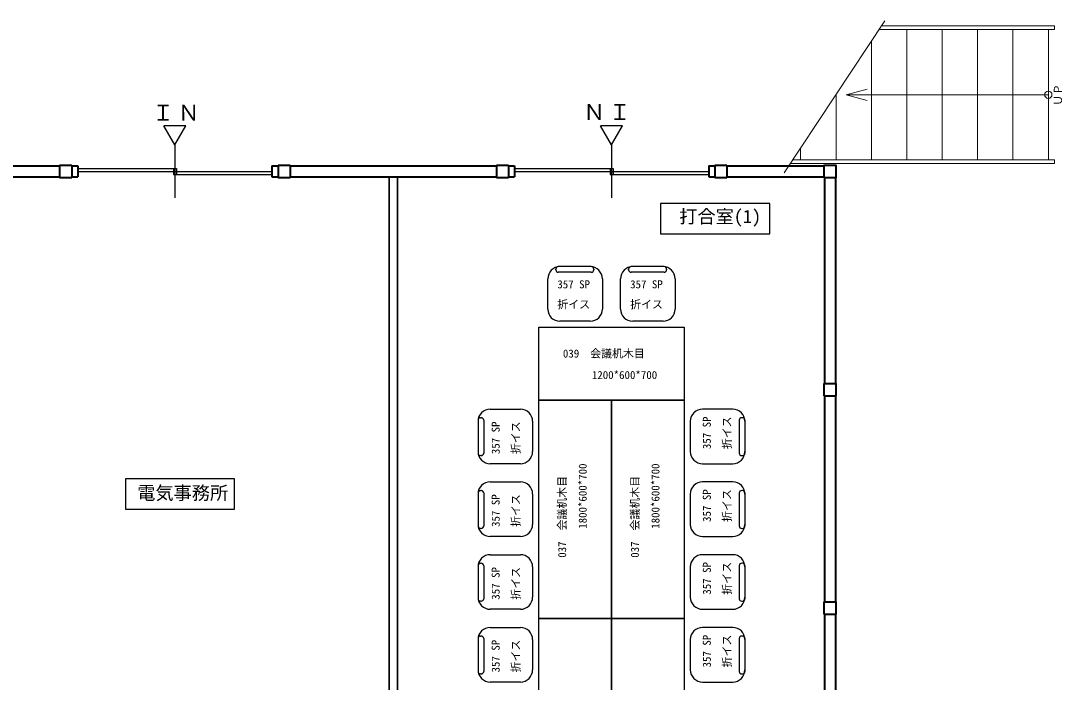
# Model space of a CAD drawing. Units: millimetres at full size, sheet at 1:60; details may follow other scales. Extents: x -23115 to 23713, y -14805 to 12672.
# Drawn here: x 15129 to 23713, y -8690 to -3236 of the extents above; entities that cross this region are included whole.
import ezdxf
from ezdxf.enums import TextEntityAlignment as Align

# ---------------------------------------------------------------- set-up
doc = ezdxf.new("R2010")
doc.units = ezdxf.units.MM
doc.header["$LTSCALE"] = 60
for name, color, linetype, lineweight in [('1-1', 2, 'Continuous', 40), ('1-2', 3, 'Continuous', 35), ('1-3', 7, 'Continuous', 25), ('1-F', 7, 'Continuous', 25)]:
    doc.layers.add(name, color=color, linetype=linetype, lineweight=lineweight)
doc.styles.add('ＭＳ ゴシック', font='')
doc.styles.get('ＭＳ ゴシック').set_extended_font_data('MS Gothic')

msp = doc.modelspace()

# ---------------------------------------------------------------- linework, layer by layer
at = {"layer": '1-1', "color": 4, "lineweight": 18}
for p, q in [((22252.6, -3235.93), (21421.91, -4490.19)), ((22204.98, -3307.75), (23649.36, -3307.75)), ((22224.88, -3277.75), (23649.36, -3277.75)), ((22432.69, -4382.75), (22432.69, -3307.75)), ((22724.36, -4382.75), (22724.36, -3307.75)), ((23016.02, -4382.75), (23016.02, -3307.75)), ((23307.69, -4382.75), (23307.69, -3307.75)), ((23599.36, -4382.75), (23599.36, -3307.75)), ((23649.36, -3307.75), (23649.36, -3277.75)), ((23649.36, -3307.75), (23649.36, -3277.75)), ((22141.02, -4382.75), (22141.02, -3404.18)), ((21849.36, -4382.75), (21849.36, -3843.98)), ((21931.62, -3845.25), (22105.49, -3891.83)), ((21557.69, -4382.75), (21557.69, -4283.77)), ((23599.36, -4412.75), (21472.16, -4412.75)), ((23599.36, -4382.75), (21492.06, -4382.75)), ((23599.36, -4382.75), (23649.36, -4382.75)), ((23599.36, -4412.75), (23649.36, -4412.75)), ((23649.36, -4382.75), (23649.36, -4412.75))]:
    msp.add_line(p, q, dxfattribs=at)
at = {"layer": '1-1', "color": 7, "lineweight": 25}
for p, q in [((16399.36, -4259.62), (16399.36, -4695.87)), ((19999.36, -4259.62), (19999.36, -4695.87)), ((15599.36, -4452.75), (16411.86, -4452.75)), ((16386.86, -4452.75), (16386.86, -4502.75)), ((16411.86, -4452.75), (16411.86, -4502.75)), ((19199.36, -4452.75), (20011.86, -4452.75)), ((19986.86, -4452.75), (19986.86, -4502.75)), ((20011.86, -4452.75), (20011.86, -4502.75)), ((15599.36, -4477.75), (17199.36, -4477.75)), ((16386.86, -4502.75), (17199.36, -4502.75)), ((19199.36, -4477.75), (20799.36, -4477.75)), ((19986.86, -4502.75), (20799.36, -4502.75))]:
    msp.add_line(p, q, dxfattribs=at)
at = {"layer": '1-1'}
for p, q in [((13749.36, -4432.75), (15449.36, -4432.75)), ((15449.36, -4432.75), (15449.36, -4427.75)), ((15549.36, -4427.75), (15449.36, -4427.75)), ((15549.36, -4432.75), (15549.36, -4427.75)), ((15549.36, -4432.75), (15599.36, -4432.75)), ((15599.36, -4432.75), (15599.36, -4522.74)), ((17199.36, -4432.75), (17199.36, -4522.74)), ((17199.36, -4432.75), (17249.36, -4432.75)), ((17249.36, -4432.75), (17249.36, -4427.75)), ((17349.36, -4427.75), (17249.36, -4427.75)), ((17349.36, -4432.75), (17349.36, -4427.75)), ((17349.36, -4432.75), (19049.36, -4432.75)), ((19049.36, -4432.75), (19049.36, -4427.75)), ((19149.36, -4427.75), (19049.36, -4427.75)), ((19149.36, -4432.75), (19149.36, -4427.75)), ((19149.36, -4432.75), (19199.36, -4432.75)), ((19199.36, -4432.75), (19199.36, -4522.74)), ((20799.36, -4432.75), (20799.36, -4522.74)), ((20799.36, -4432.75), (20849.36, -4432.75)), ((20849.36, -4432.75), (20849.36, -4427.75)), ((20949.36, -4427.75), (20849.36, -4427.75)), ((20949.36, -4432.75), (20949.36, -4427.75)), ((20949.36, -4432.75), (21749.36, -4432.75)), ((13749.36, -4522.75), (15449.36, -4522.75)), ((15449.36, -4527.75), (15549.36, -4527.75)), ((15549.36, -4522.75), (15599.36, -4522.75)), ((17199.36, -4522.75), (17249.36, -4522.75)), ((17349.36, -4522.75), (19049.36, -4522.75)), ((19049.36, -4527.75), (19149.36, -4527.75)), ((19149.36, -4522.75), (19199.36, -4522.75)), ((20799.36, -4522.75), (20849.36, -4522.75)), ((20849.36, -4527.75), (20949.36, -4527.75)), ((20949.36, -4522.75), (21749.36, -4522.75)), ((21754.36, -4527.75), (21754.36, -6227.75)), ((21844.36, -4527.75), (21844.36, -6227.75)), ((21754.36, -6227.75), (21749.36, -6227.75)), ((21749.36, -6227.75), (21749.36, -6327.75)), ((21849.36, -6327.75), (21849.36, -6227.75)), ((21754.36, -6327.75), (21749.36, -6327.75)), ((21754.36, -6327.75), (21754.36, -8027.75)), ((21844.36, -6327.75), (21844.36, -8027.75)), ((21754.36, -8027.75), (21749.36, -8027.75)), ((21749.36, -8027.75), (21749.36, -8127.75)), ((21849.36, -8127.75), (21849.36, -8027.75)), ((21754.36, -8127.75), (21749.36, -8127.75)), ((21754.36, -8127.75), (21754.36, -9827.75)), ((21844.36, -8127.75), (21844.36, -9827.75))]:
    msp.add_line(p, q, dxfattribs=at)
at = {"layer": '1-1', "color": 4, "lineweight": 18}
msp.add_lwpolyline([(23599.36, -3845.25), (21931.62, -3845.25), (22105.49, -3798.66)], dxfattribs=at)
at = {"layer": '1-1'}
for points in [[(15449.36, -4432.75), (15449.36, -4522.75), (15449.36, -4527.75)], [(15549.36, -4432.75), (15549.36, -4522.75), (15549.36, -4527.75)], [(17249.36, -4432.75), (17249.36, -4522.75), (17249.36, -4527.75), (17349.36, -4527.75)], [(17349.36, -4432.75), (17349.36, -4522.75), (17349.36, -4527.75)], [(19049.36, -4432.75), (19049.36, -4522.75), (19049.36, -4527.75)], [(19149.36, -4432.75), (19149.36, -4522.75), (19149.36, -4527.75)], [(20849.36, -4432.75), (20849.36, -4522.75), (20849.36, -4527.75)], [(20949.36, -4432.75), (20949.36, -4522.75), (20949.36, -4527.75)], [(21754.36, -6227.75), (21844.36, -6227.75), (21849.36, -6227.75)], [(21754.36, -6327.75), (21844.36, -6327.75), (21849.36, -6327.75)], [(21754.36, -8027.75), (21844.36, -8027.75), (21849.36, -8027.75)], [(21754.36, -8127.75), (21844.36, -8127.75), (21849.36, -8127.75)]]:
    msp.add_lwpolyline(points, dxfattribs=at)
msp.add_lwpolyline([(21749.36, -4527.75), (21849.36, -4527.75), (21849.36, -4427.75), (21749.36, -4427.75)], close=True, dxfattribs=at)
at = {"layer": '1-1', "color": 4, "lineweight": 18}
msp.add_circle((23599.36, -3845.25), 30, dxfattribs=at)
at = {"layer": '1-2'}
for p, q in [((18164.36, -13432.75), (18164.36, -4522.75)), ((18234.36, -13432.75), (18234.36, -4522.75))]:
    msp.add_line(p, q, dxfattribs=at)
at = {"layer": '1-3'}
for p, q in [((19539.82, -5289.77), (19539.82, -5283.2)), ((19832.09, -5263.2), (19559.82, -5263.2)), ((19832.09, -5309.76), (19559.82, -5309.76)), ((19852.09, -5283.2), (19852.09, -5289.77)), ((20139.82, -5289.77), (20139.82, -5283.2)), ((20432.09, -5263.2), (20159.82, -5263.2)), ((20432.09, -5309.76), (20159.82, -5309.76)), ((20452.09, -5283.2), (20452.09, -5289.77)), ((19473.06, -5613.2), (19473.06, -5363.2)), ((19923.06, -5363.2), (19923.06, -5613.2)), ((20073.06, -5613.2), (20073.06, -5363.2)), ((20523.06, -5363.2), (20523.06, -5613.2)), ((19823.06, -5713.2), (19573.06, -5713.2)), ((20423.06, -5713.2), (20173.06, -5713.2)), ((18918.07, -6509.17), (18924.63, -6509.17)), ((18998.06, -6438.2), (19248.07, -6438.2)), ((20998.06, -6438.2), (20748.06, -6438.2)), ((21078.06, -6509.17), (21071.5, -6509.17)), ((18898.06, -6529.17), (18898.06, -6801.44)), ((18944.63, -6529.17), (18944.63, -6801.44)), ((19348.07, -6538.2), (19348.07, -6788.2)), ((20648.06, -6538.2), (20648.06, -6788.2)), ((21051.5, -6529.17), (21051.5, -6801.44)), ((21098.06, -6529.17), (21098.06, -6801.44)), ((18924.63, -6821.44), (18918.07, -6821.44)), ((21071.5, -6821.44), (21078.06, -6821.44)), ((19248.07, -6888.2), (18998.06, -6888.2)), ((20748.06, -6888.2), (20998.06, -6888.2)), ((18998.06, -7038.2), (19248.07, -7038.2)), ((20998.06, -7038.2), (20748.06, -7038.2)), ((18918.07, -7109.17), (18924.63, -7109.17)), ((21078.06, -7109.17), (21071.5, -7109.17)), ((18898.06, -7129.17), (18898.06, -7401.44)), ((18944.63, -7129.17), (18944.63, -7401.44)), ((19348.07, -7138.2), (19348.07, -7388.2)), ((20648.06, -7138.2), (20648.06, -7388.2)), ((21051.5, -7129.17), (21051.5, -7401.44)), ((21098.06, -7129.17), (21098.06, -7401.44)), ((18924.63, -7421.44), (18918.07, -7421.44)), ((21071.5, -7421.44), (21078.06, -7421.44)), ((19248.07, -7488.2), (18998.06, -7488.2)), ((20748.06, -7488.2), (20998.06, -7488.2)), ((18998.06, -7638.2), (19248.07, -7638.2)), ((20998.06, -7638.2), (20748.06, -7638.2)), ((18918.07, -7709.17), (18924.63, -7709.17)), ((21078.06, -7709.17), (21071.5, -7709.17)), ((18898.06, -7729.17), (18898.06, -8001.44)), ((18944.63, -7729.17), (18944.63, -8001.44)), ((19348.07, -7738.2), (19348.07, -7988.2)), ((20648.06, -7738.2), (20648.06, -7988.2)), ((21051.5, -7729.17), (21051.5, -8001.44)), ((21098.06, -7729.17), (21098.06, -8001.44)), ((18924.63, -8021.44), (18918.07, -8021.44)), ((21071.5, -8021.44), (21078.06, -8021.44)), ((19248.07, -8088.2), (18998.06, -8088.2)), ((20748.06, -8088.2), (20998.06, -8088.2)), ((18998.06, -8238.2), (19248.07, -8238.2)), ((20998.06, -8238.2), (20748.06, -8238.2)), ((18918.07, -8309.17), (18924.63, -8309.17)), ((21078.06, -8309.17), (21071.5, -8309.17)), ((18898.06, -8329.17), (18898.06, -8601.44)), ((18944.63, -8329.17), (18944.63, -8601.44)), ((19348.07, -8338.2), (19348.07, -8588.2)), ((20648.06, -8338.2), (20648.06, -8588.2)), ((21051.5, -8329.17), (21051.5, -8601.44)), ((21098.06, -8329.17), (21098.06, -8601.44)), ((18924.63, -8621.44), (18918.07, -8621.44)), ((21071.5, -8621.44), (21078.06, -8621.44)), ((19248.07, -8688.2), (18998.06, -8688.2)), ((20748.06, -8688.2), (20998.06, -8688.2))]:
    msp.add_line(p, q, dxfattribs=at)
for points in [[(19398.06, -6363.2), (19398.06, -5763.2), (20598.06, -5763.2), (20598.06, -6363.2)], [(19998.06, -8163.2), (19398.06, -8163.2), (19398.06, -6363.2), (19998.06, -6363.2)], [(20598.06, -8163.2), (19998.06, -8163.2), (19998.06, -6363.2), (20598.06, -6363.2)], [(19998.06, -9963.2), (19398.06, -9963.2), (19398.06, -8163.2), (19998.06, -8163.2)], [(20598.06, -9963.2), (19998.06, -9963.2), (19998.06, -8163.2), (20598.06, -8163.2)]]:
    msp.add_lwpolyline(points, close=True, dxfattribs=at)
for centre, radius, start, end in [((19573.06, -5363.2), 100, 90, 180), ((19559.82, -5283.2), 20, 90, 180), ((19559.82, -5289.77), 20, 180, 270), ((19823.06, -5363.2), 100, 0, 90), ((19832.09, -5283.2), 20, 0, 90), ((19832.09, -5289.77), 20, 270, 0), ((20173.06, -5363.2), 100, 90, 180), ((20159.82, -5283.2), 20, 90, 180), ((20159.82, -5289.77), 20, 180, 270), ((20423.06, -5363.2), 100, 0, 90), ((20432.09, -5283.2), 20, 0, 90), ((20432.09, -5289.77), 20, 270, 0), ((19573.06, -5613.2), 100, 180, 270), ((19823.06, -5613.2), 100, 270, 0), ((20173.06, -5613.2), 100, 180, 270), ((20423.06, -5613.2), 100, 270, 0), ((18998.06, -6538.2), 100, 90, 180), ((18918.07, -6529.17), 20, 90, 180), ((18924.63, -6529.17), 20, 0, 90), ((19248.07, -6538.2), 100, 0, 90), ((20748.06, -6538.2), 100, 90, 180), ((20998.06, -6538.2), 100, 0, 90), ((21071.5, -6529.17), 20, 90, 180), ((21078.06, -6529.17), 20, 0, 90), ((18998.06, -6788.2), 100, 180, 270), ((18918.07, -6801.44), 20, 180, 270), ((18924.63, -6801.44), 20, 270, 0), ((19248.07, -6788.2), 100, 270, 0), ((20748.06, -6788.2), 100, 180, 270), ((20998.06, -6788.2), 100, 270, 0), ((21071.5, -6801.44), 20, 180, 270), ((21078.06, -6801.44), 20, 270, 0), ((18998.06, -7138.2), 100, 90, 180), ((19248.07, -7138.2), 100, 0, 90), ((20748.06, -7138.2), 100, 90, 180), ((20998.06, -7138.2), 100, 0, 90), ((18918.07, -7129.17), 20, 90, 180), ((18924.63, -7129.17), 20, 0, 90), ((21071.5, -7129.17), 20, 90, 180), ((21078.06, -7129.17), 20, 0, 90), ((18998.06, -7388.2), 100, 180, 270), ((18918.07, -7401.44), 20, 180, 270), ((18924.63, -7401.44), 20, 270, 0), ((19248.07, -7388.2), 100, 270, 0), ((20748.06, -7388.2), 100, 180, 270), ((20998.06, -7388.2), 100, 270, 0), ((21071.5, -7401.44), 20, 180, 270), ((21078.06, -7401.44), 20, 270, 0), ((18998.06, -7738.2), 100, 90, 180), ((19248.07, -7738.2), 100, 0, 90), ((20748.06, -7738.2), 100, 90, 180), ((20998.06, -7738.2), 100, 0, 90), ((18918.07, -7729.17), 20, 90, 180), ((18924.63, -7729.17), 20, 0, 90), ((21071.5, -7729.17), 20, 90, 180), ((21078.06, -7729.17), 20, 0, 90), ((18998.06, -7988.2), 100, 180, 270), ((18918.07, -8001.44), 20, 180, 270), ((18924.63, -8001.44), 20, 270, 0), ((19248.07, -7988.2), 100, 270, 0), ((20748.06, -7988.2), 100, 180, 270), ((20998.06, -7988.2), 100, 270, 0), ((21071.5, -8001.44), 20, 180, 270), ((21078.06, -8001.44), 20, 270, 0), ((18998.06, -8338.2), 100, 90, 180), ((19248.07, -8338.2), 100, 0, 90), ((20748.06, -8338.2), 100, 90, 180), ((20998.06, -8338.2), 100, 0, 90), ((18918.07, -8329.17), 20, 90, 180), ((18924.63, -8329.17), 20, 0, 90), ((21071.5, -8329.17), 20, 90, 180), ((21078.06, -8329.17), 20, 0, 90), ((18998.06, -8588.2), 100, 180, 270), ((18918.07, -8601.44), 20, 180, 270), ((18924.63, -8601.44), 20, 270, 0), ((19248.07, -8588.2), 100, 270, 0), ((20748.06, -8588.2), 100, 180, 270), ((20998.06, -8588.2), 100, 270, 0), ((21071.5, -8601.44), 20, 180, 270), ((21078.06, -8601.44), 20, 270, 0)]:
    msp.add_arc(centre, radius, start, end, dxfattribs=at)
at = {"layer": '1-F'}
for p, q in [((16399.36, -4259.62), (16308.81, -4102.78)), ((16489.91, -4102.78), (16308.81, -4102.78)), ((16399.36, -4259.62), (16489.91, -4102.78)), ((19999.36, -4259.62), (19908.81, -4102.78)), ((20089.91, -4102.78), (19908.81, -4102.78)), ((19999.36, -4259.62), (20089.91, -4102.78))]:
    msp.add_line(p, q, dxfattribs=at)
for points in [[(20402.66, -4992.22), (21302.66, -4992.22), (21302.66, -4742.22), (20402.66, -4742.22)], [(15991.79, -7263.25), (16891.79, -7263.25), (16891.79, -7013.25), (15991.79, -7013.25)]]:
    msp.add_lwpolyline(points, close=True, dxfattribs=at)

# ---------------------------------------------------------------- texts
at = {"layer": '1-1', "color": 4, "style": 'ＭＳ ゴシック'}
msp.add_text('ＵＰ', height=65.98, rotation=90, dxfattribs=at).set_placement((23732.02, -3936.66), align=Align.BOTTOM_LEFT)
at = {"layer": '1-3', "color": 4, "style": 'ＭＳ ゴシック'}
for s, p in [('357 SP', (19551.85, -5461.45)), ('357 SP', (20151.85, -5461.45)), ('折イス', (19551.85, -5627.39)), ('折イス', (20151.85, -5627.39)), ('039\u3000会議机木目', (19597.82, -6032.41)), ('1200*600*700', (19836.43, -6209.44))]:
    msp.add_text(s, height=65.98, dxfattribs=at).set_placement(p, align=Align.BOTTOM_LEFT)
for s, p in [('357 SP', (20836.99, -6767.97)), ('折イス', (21002.93, -6767.97)), ('357 SP', (19096.32, -6809.42)), ('折イス', (19262.26, -6809.42)), ('1800*600*700', (19813.52, -7424.84)), ('1800*600*700', (20413.52, -7424.84)), ('037\u3000会議机木目', (19644.19, -7663.44)), ('037\u3000会議机木目', (20244.19, -7663.44)), ('357 SP', (20836.99, -7367.97)), ('折イス', (21002.93, -7367.97)), ('357 SP', (19096.32, -7409.42)), ('折イス', (19262.26, -7409.42)), ('357 SP', (20836.99, -7967.97)), ('折イス', (21002.93, -7967.97)), ('357 SP', (19096.32, -8009.42)), ('折イス', (19262.26, -8009.42)), ('357 SP', (20836.99, -8567.97)), ('折イス', (21002.93, -8567.97)), ('357 SP', (19096.32, -8609.42)), ('折イス', (19262.26, -8609.42))]:
    msp.add_text(s, height=65.98, rotation=90, dxfattribs=at).set_placement(p, align=Align.BOTTOM_LEFT)
at = {"layer": '1-F', "color": 4, "style": 'ＭＳ ゴシック'}
for s, p in [('打合室(1)', (20556.46, -4937.2)), ('電気事務所', (16088.3, -7216.87))]:
    msp.add_text(s, height=110, dxfattribs=at).set_placement(p, align=Align.BOTTOM_LEFT)
at = {"layer": '1-F', "insert": (16212.1, -4059.95), "char_height": 132, "attachment_point": 7, "style": 'ＭＳ ゴシック'}
msp.add_mtext('\\T1.17;ＩＮ', dxfattribs=at)
at = {"layer": '1-F', "insert": (20156.98, -3922.46), "char_height": 132, "attachment_point": 7, "rotation": 180, "style": 'ＭＳ ゴシック'}
msp.add_mtext('\\T1.17;ＩＮ', dxfattribs=at)

doc.saveas('drawing.dxf')
